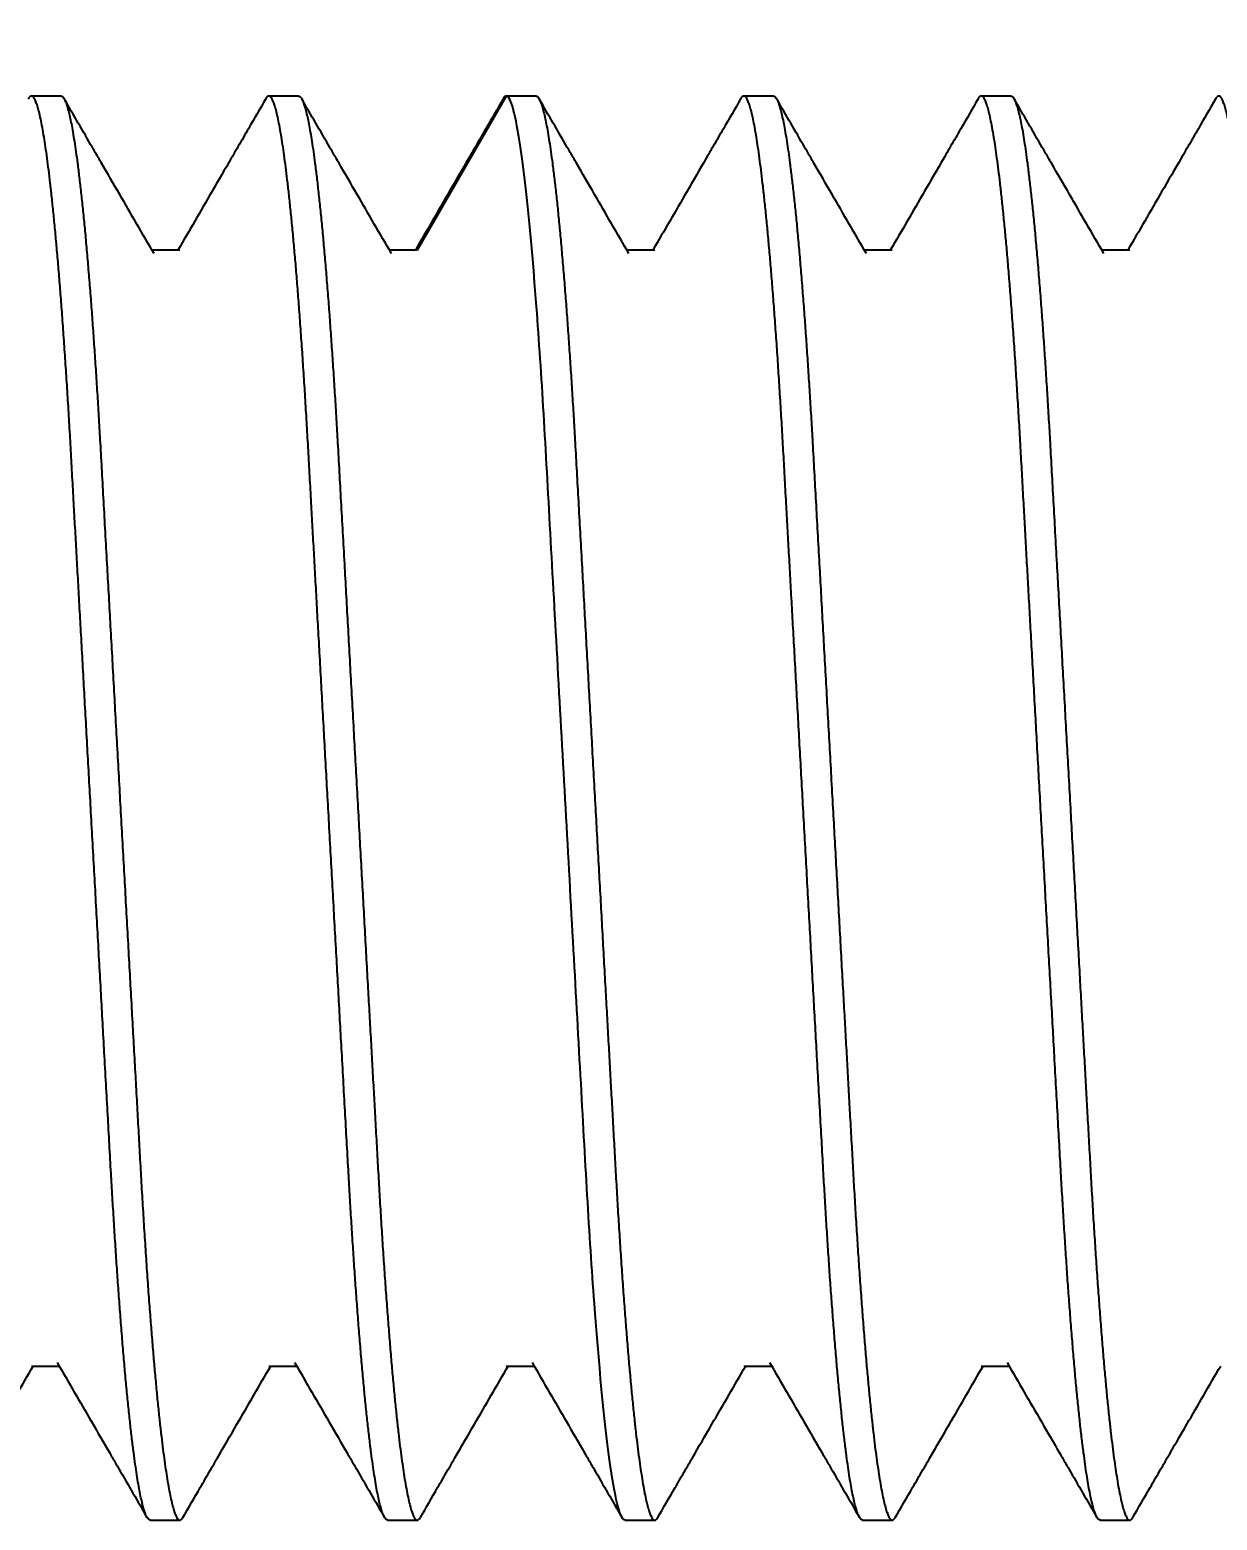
# Model space of a CAD drawing. Header units: millimetres. Extents: x 0.9 to 38.7, y 0.9 to 29.7.
# Drawn here: x 22.593 to 25.093, y 11.837 to 14.977 of the extents above; entities that cross this region are included whole.
import ezdxf

# ---------------------------------------------------------------- set-up
doc = ezdxf.new("R2010")
doc.units = ezdxf.units.MM
doc.header["$LTSCALE"] = 0.14184
doc.linetypes.add('SLD-Solid', pattern=[0])
doc.styles.add('SLDTEXTSTYLE0', font='ARIAL.TTF', dxfattribs={"width": 0.948})
doc.dimstyles.new('SLDDIMSTYLE0', dxfattribs={"dimtxt": 0.437148, "dimasz": 0.437148, "dimexe": 0, "dimexo": 0.0625, "dimgap": 0.109287, "dimtad": 0, "dimtih": 1, "dimtoh": 1, "dimdec": 3, "dimrnd": 1e-09, "dimzin": 12, "dimdsep": 46, "dimtxsty": 'SLDTEXTSTYLE0', "dimsah": 1, "dimcen": 0.09, "dimadec": 0, "dimazin": 3, "dimtfac": 1, "dimtdec": 3, "dimtofl": 0, "dimtmove": 0, "dimatfit": 3, "dimfxl": 0, "dimfrac": 2, "dimtolj": 1, "dimtzin": 12, "dimarcsym": 0})

# ---------------------------------------------------------------- blocks, each defined once
blk = doc.blocks.new('_D')
at = {"color": 7, "linetype": 'SLD-Solid', "lineweight": 0}
for p, q in [((20.6589, 16.7878), (20.6589, 17.9809)), ((34.6589, 14.9753), (34.6589, 17.9809)), ((20.6589, 17.7557), (26.8244, 17.7557)), ((34.6589, 17.7557), (28.4923, 17.7557))]:
    blk.add_line(p, q, dxfattribs=at)
at = {"color": 7, "linetype": 'SLD-Solid', "lineweight": 18}
for points in [[(20.6589, 17.7557), (21.0961, 17.6885), (21.0961, 17.823)], [(34.6589, 17.7557), (34.2218, 17.823), (34.2218, 17.6885)]]:
    blk.add_solid(points, dxfattribs=at)
at = {"color": 7, "linetype": 'SLD-Solid', "lineweight": 18, "insert": (26.8244, 18.0006), "char_height": 0.45034, "attachment_point": 1, "style": 'SLDTEXTSTYLE0'}
blk.add_mtext('14mm', dxfattribs=at)

msp = doc.modelspace()

# ---------------------------------------------------------------- linework, layer by layer
at = {"color": 7, "linetype": 'SLD-Solid', "lineweight": 25}
for p, q in [((22.6589, 14.8374), (22.5964, 14.8374)), ((23.1589, 14.8374), (23.0964, 14.8374)), ((23.5964, 14.8374), (23.4089, 14.5127)), ((23.6589, 14.8374), (23.5964, 14.8374)), ((24.1589, 14.8374), (24.0964, 14.8374)), ((24.6589, 14.8374), (24.5964, 14.8374)), ((22.9089, 14.5127), (22.8505, 14.5127)), ((22.9089, 14.5127), (22.8505, 14.5127)), ((23.4089, 14.5127), (23.3505, 14.5127)), ((23.9089, 14.5127), (23.8505, 14.5127)), ((23.9089, 14.5127), (23.8505, 14.5127)), ((24.4089, 14.5127), (24.3505, 14.5127)), ((24.4089, 14.5127), (24.3505, 14.5127)), ((24.9089, 14.5127), (24.8505, 14.5127)), ((24.9089, 14.5127), (24.8505, 14.5127)), ((22.5964, 12.1622), (22.6549, 12.1622)), ((23.0964, 12.1622), (23.1549, 12.1622)), ((23.5964, 12.1622), (23.6549, 12.1622)), ((24.0964, 12.1622), (24.1549, 12.1622)), ((24.5964, 12.1622), (24.6549, 12.1622)), ((22.8464, 11.8374), (22.9089, 11.8374)), ((23.3464, 11.8374), (23.4089, 11.8374)), ((23.8464, 11.8374), (23.9089, 11.8374)), ((24.3464, 11.8374), (24.4089, 11.8374)), ((24.8464, 11.8374), (24.9089, 11.8374))]:
    msp.add_line(p, q, dxfattribs=at)
for points, knots in [([(22.8464, 11.8374), (22.8455, 11.8377), (22.8436, 11.8381), (22.8406, 11.8418), (22.8375, 11.8477), (22.8344, 11.8562), (22.8312, 11.8671), (22.828, 11.8804), (22.8248, 11.8958), (22.8216, 11.9131), (22.8184, 11.9327), (22.8152, 11.9546), (22.8118, 11.9796), (22.8082, 12.008), (22.8045, 12.04), (22.8009, 12.0745), (22.7972, 12.1115), (22.7935, 12.1508), (22.7899, 12.1923), (22.7864, 12.2358), (22.7829, 12.2805), (22.7795, 12.326), (22.7763, 12.3721), (22.7732, 12.4195), (22.7701, 12.4681), (22.7671, 12.5176), (22.764, 12.5709), (22.7608, 12.6287), (22.7573, 12.6914), (22.7537, 12.7562), (22.7501, 12.8206), (22.7466, 12.8841), (22.7432, 12.9464), (22.7396, 13.0098), (22.7361, 13.0742), (22.7324, 13.1393), (22.7288, 13.2051), (22.7251, 13.2711), (22.7215, 13.3363), (22.7179, 13.4004), (22.7144, 13.4632), (22.711, 13.5257), (22.7075, 13.5877), (22.7041, 13.6491), (22.7008, 13.7085), (22.6976, 13.7659), (22.6946, 13.8211), (22.6915, 13.8753), (22.6886, 13.9283), (22.6856, 13.9821), (22.6826, 14.0363), (22.6796, 14.0909), (22.6766, 14.1443), (22.6734, 14.1966), (22.6702, 14.2478), (22.6669, 14.2979), (22.6635, 14.3465), (22.6601, 14.3929), (22.6567, 14.4368), (22.6533, 14.4783), (22.6499, 14.5179), (22.6464, 14.5557), (22.6429, 14.5913), (22.6395, 14.6242), (22.6361, 14.6543), (22.6328, 14.6817), (22.6295, 14.707), (22.6263, 14.7301), (22.6229, 14.7518), (22.6195, 14.7717), (22.616, 14.7895), (22.6125, 14.8045), (22.6091, 14.8167), (22.6058, 14.826), (22.6026, 14.8326), (22.5995, 14.8366), (22.5965, 14.8379), (22.5936, 14.8365), (22.5913, 14.8343), (22.5901, 14.8317), (22.5898, 14.8312)], [0, 0, 0, 0, 0.012191, 0.024502, 0.036926, 0.049453, 0.062075, 0.074782, 0.086831, 0.098938, 0.111094, 0.12329, 0.135516, 0.149186, 0.162868, 0.176549, 0.190216, 0.203855, 0.217454, 0.230999, 0.244477, 0.257213, 0.269868, 0.282432, 0.294896, 0.307251, 0.319488, 0.333831, 0.348325, 0.362976, 0.377768, 0.391083, 0.404488, 0.417971, 0.431519, 0.445121, 0.458762, 0.47243, 0.486112, 0.499114, 0.512104, 0.525072, 0.538005, 0.550892, 0.563724, 0.57576, 0.587729, 0.599621, 0.611428, 0.623143, 0.6361, 0.648924, 0.661764, 0.674737, 0.687832, 0.701039, 0.714349, 0.727749, 0.740556, 0.753423, 0.766341, 0.779296, 0.792279, 0.805278, 0.817539, 0.829794, 0.842033, 0.854247, 0.866427, 0.879968, 0.893442, 0.906837, 0.92014, 0.933341, 0.946429, 0.959394, 0.972226, 0.984417, 0.996728, 1, 1, 1, 1]), ([(22.6589, 14.8374), (22.6599, 14.8372), (22.6618, 14.8368), (22.6648, 14.8331), (22.6678, 14.8272), (22.6709, 14.8187), (22.6741, 14.8077), (22.6774, 14.7945), (22.6805, 14.7791), (22.6837, 14.7618), (22.6869, 14.7421), (22.6902, 14.7203), (22.6936, 14.6953), (22.6971, 14.6669), (22.7008, 14.6349), (22.7045, 14.6003), (22.7082, 14.5633), (22.7118, 14.524), (22.7154, 14.4826), (22.719, 14.439), (22.7225, 14.3944), (22.7258, 14.3489), (22.729, 14.3027), (22.7322, 14.2553), (22.7353, 14.2068), (22.7383, 14.1573), (22.7414, 14.1039), (22.7446, 14.0461), (22.748, 13.9834), (22.7516, 13.9186), (22.7552, 13.8543), (22.7587, 13.7908), (22.7622, 13.7285), (22.7657, 13.665), (22.7693, 13.6006), (22.7729, 13.5355), (22.7766, 13.4698), (22.7802, 13.4037), (22.7839, 13.3375), (22.7876, 13.2714), (22.7913, 13.2055), (22.7949, 13.14), (22.7985, 13.0752), (22.8021, 13.0112), (22.8056, 12.9481), (22.809, 12.8861), (22.8124, 12.8253), (22.8157, 12.766), (22.8189, 12.7081), (22.822, 12.6519), (22.8251, 12.5964), (22.8282, 12.5414), (22.8314, 12.4868), (22.8348, 12.4332), (22.8382, 12.381), (22.8417, 12.3302), (22.8452, 12.2826), (22.8487, 12.2381), (22.8521, 12.1966), (22.8555, 12.1569), (22.859, 12.1192), (22.8624, 12.0836), (22.8659, 12.0507), (22.8692, 12.0206), (22.8725, 11.9932), (22.8758, 11.9679), (22.8791, 11.9448), (22.8824, 11.9231), (22.8859, 11.9032), (22.8894, 11.8854), (22.8929, 11.8704), (22.8963, 11.8582), (22.8996, 11.8488), (22.9028, 11.8422), (22.9059, 11.8383), (22.9089, 11.837), (22.9118, 11.8383), (22.914, 11.8405), (22.9152, 11.8429), (22.9154, 11.8433)], [0, 0, 0, 0, 0.012202, 0.024524, 0.036958, 0.049496, 0.062129, 0.074846, 0.086906, 0.099024, 0.111191, 0.123397, 0.135634, 0.149315, 0.163009, 0.176702, 0.190381, 0.204032, 0.217643, 0.231199, 0.244689, 0.257436, 0.270102, 0.282677, 0.295152, 0.307517, 0.319765, 0.334121, 0.348628, 0.363291, 0.378096, 0.391423, 0.404839, 0.418334, 0.431894, 0.445507, 0.45916, 0.47284, 0.486534, 0.500179, 0.513811, 0.527416, 0.540981, 0.554457, 0.567869, 0.581204, 0.59445, 0.607597, 0.620634, 0.633551, 0.646338, 0.659689, 0.673181, 0.686807, 0.700557, 0.714419, 0.728379, 0.741197, 0.754075, 0.767004, 0.779971, 0.792965, 0.805976, 0.818247, 0.830512, 0.842762, 0.854987, 0.867177, 0.88073, 0.894216, 0.907622, 0.920937, 0.93415, 0.947249, 0.960225, 0.973068, 0.98527, 0.997592, 1, 1, 1, 1]), ([(22.8546, 14.5055), (22.8305, 14.547), (22.7937, 14.6105), (22.7546, 14.6779), (22.7354, 14.711), (22.7092, 14.7561), (22.6853, 14.7973), (22.6656, 14.8314)], [0, 0, 0, 0, 0.3818492, 0.5843201, 0.6208528, 0.6863399, 1, 1, 1, 1]), ([(23.0898, 14.8314), (23.0777, 14.8105), (23.0584, 14.7772), (23.0374, 14.741), (23.0253, 14.7202), (23.0067, 14.6881), (22.9661, 14.6181), (22.9287, 14.5536), (22.9049, 14.5127)], [0, 0, 0, 0, 0.196719, 0.31318, 0.341318, 0.392559, 0.614581, 1, 1, 1, 1]), ([(23.3464, 11.8374), (23.3455, 11.8377), (23.3436, 11.8381), (23.3406, 11.8418), (23.3375, 11.8477), (23.3344, 11.8562), (23.3312, 11.8671), (23.328, 11.8804), (23.3248, 11.8958), (23.3216, 11.9131), (23.3184, 11.9327), (23.3152, 11.9546), (23.3118, 11.9796), (23.3082, 12.008), (23.3045, 12.04), (23.3009, 12.0745), (23.2972, 12.1115), (23.2935, 12.1508), (23.2899, 12.1923), (23.2864, 12.2358), (23.2829, 12.2805), (23.2795, 12.326), (23.2763, 12.3721), (23.2732, 12.4195), (23.2701, 12.4681), (23.2671, 12.5176), (23.264, 12.5709), (23.2608, 12.6287), (23.2573, 12.6914), (23.2537, 12.7562), (23.2501, 12.8206), (23.2466, 12.8841), (23.2432, 12.9464), (23.2396, 13.0098), (23.2361, 13.0742), (23.2324, 13.1393), (23.2288, 13.2051), (23.2251, 13.2711), (23.2215, 13.3363), (23.2179, 13.4004), (23.2144, 13.4632), (23.211, 13.5257), (23.2075, 13.5877), (23.2041, 13.6491), (23.2008, 13.7085), (23.1976, 13.7659), (23.1946, 13.8211), (23.1915, 13.8753), (23.1886, 13.9283), (23.1856, 13.9821), (23.1826, 14.0363), (23.1796, 14.0909), (23.1766, 14.1443), (23.1734, 14.1966), (23.1702, 14.2478), (23.1669, 14.2979), (23.1635, 14.3465), (23.1601, 14.3929), (23.1567, 14.4368), (23.1533, 14.4783), (23.1499, 14.5179), (23.1464, 14.5557), (23.1429, 14.5913), (23.1395, 14.6242), (23.1361, 14.6543), (23.1328, 14.6817), (23.1295, 14.707), (23.1263, 14.7301), (23.1229, 14.7518), (23.1195, 14.7717), (23.116, 14.7895), (23.1125, 14.8045), (23.1091, 14.8167), (23.1058, 14.826), (23.1026, 14.8326), (23.0995, 14.8366), (23.0965, 14.8379), (23.0936, 14.8365), (23.0913, 14.8343), (23.0901, 14.8317), (23.0898, 14.8312)], [0, 0, 0, 0, 0.012191, 0.024502, 0.036926, 0.049453, 0.062075, 0.074782, 0.086831, 0.098938, 0.111094, 0.12329, 0.135516, 0.149186, 0.162868, 0.176549, 0.190216, 0.203855, 0.217454, 0.230999, 0.244477, 0.257213, 0.269868, 0.282432, 0.294896, 0.307251, 0.319488, 0.333831, 0.348325, 0.362976, 0.377768, 0.391083, 0.404488, 0.417971, 0.431519, 0.445121, 0.458762, 0.47243, 0.486112, 0.499114, 0.512104, 0.525072, 0.538005, 0.550892, 0.563724, 0.57576, 0.587729, 0.599621, 0.611428, 0.623143, 0.6361, 0.648924, 0.661764, 0.674737, 0.687832, 0.701039, 0.714349, 0.727749, 0.740556, 0.753423, 0.766341, 0.779296, 0.792279, 0.805278, 0.817539, 0.829794, 0.842033, 0.854247, 0.866427, 0.879968, 0.893442, 0.906837, 0.92014, 0.933341, 0.946429, 0.959394, 0.972226, 0.984417, 0.996728, 1, 1, 1, 1]), ([(23.1589, 14.8374), (23.1599, 14.8372), (23.1618, 14.8368), (23.1648, 14.8331), (23.1678, 14.8272), (23.1709, 14.8187), (23.1741, 14.8077), (23.1774, 14.7945), (23.1805, 14.7791), (23.1837, 14.7618), (23.1869, 14.7421), (23.1902, 14.7203), (23.1936, 14.6953), (23.1971, 14.6669), (23.2008, 14.6349), (23.2045, 14.6003), (23.2082, 14.5633), (23.2118, 14.524), (23.2154, 14.4826), (23.219, 14.439), (23.2225, 14.3944), (23.2258, 14.3489), (23.229, 14.3027), (23.2322, 14.2553), (23.2353, 14.2068), (23.2383, 14.1573), (23.2414, 14.1039), (23.2446, 14.0461), (23.248, 13.9834), (23.2516, 13.9186), (23.2552, 13.8543), (23.2587, 13.7908), (23.2622, 13.7285), (23.2657, 13.665), (23.2693, 13.6006), (23.2729, 13.5355), (23.2766, 13.4698), (23.2802, 13.4037), (23.2839, 13.3385), (23.2874, 13.2744), (23.2909, 13.2116), (23.2944, 13.1491), (23.2978, 13.0871), (23.3012, 13.0258), (23.3045, 12.9664), (23.3077, 12.909), (23.3108, 12.8537), (23.3138, 12.7995), (23.3168, 12.7465), (23.3197, 12.6928), (23.3228, 12.6386), (23.3258, 12.5839), (23.3288, 12.5306), (23.3319, 12.4783), (23.3352, 12.427), (23.3385, 12.377), (23.3419, 12.3283), (23.3453, 12.282), (23.3487, 12.2381), (23.3521, 12.1966), (23.3555, 12.1569), (23.359, 12.1192), (23.3624, 12.0836), (23.3659, 12.0507), (23.3692, 12.0206), (23.3725, 11.9932), (23.3758, 11.9679), (23.3791, 11.9448), (23.3824, 11.9231), (23.3859, 11.9032), (23.3894, 11.8854), (23.3929, 11.8704), (23.3963, 11.8582), (23.3996, 11.8488), (23.4028, 11.8422), (23.4059, 11.8383), (23.4089, 11.837), (23.4118, 11.8383), (23.414, 11.8405), (23.4152, 11.8429), (23.4154, 11.8433)], [0, 0, 0, 0, 0.012202, 0.024524, 0.036958, 0.049496, 0.062129, 0.074846, 0.086906, 0.099024, 0.111191, 0.123397, 0.135634, 0.149315, 0.163009, 0.176702, 0.190381, 0.204032, 0.217642, 0.231199, 0.244689, 0.257436, 0.270102, 0.282677, 0.295151, 0.307517, 0.319765, 0.33412, 0.348627, 0.36329, 0.378095, 0.391422, 0.404838, 0.418333, 0.431893, 0.445506, 0.459159, 0.472839, 0.486533, 0.499546, 0.512548, 0.525527, 0.538471, 0.55137, 0.564212, 0.576259, 0.588238, 0.60014, 0.611958, 0.623683, 0.636651, 0.649486, 0.662337, 0.675321, 0.688428, 0.701647, 0.714968, 0.728379, 0.741197, 0.754076, 0.767004, 0.779971, 0.792966, 0.805976, 0.818247, 0.830512, 0.842762, 0.854987, 0.867177, 0.88073, 0.894216, 0.907622, 0.920937, 0.93415, 0.947249, 0.960225, 0.973068, 0.98527, 0.997592, 1, 1, 1, 1]), ([(23.3546, 14.5055), (23.3305, 14.547), (23.2937, 14.6105), (23.2546, 14.6779), (23.2354, 14.711), (23.2092, 14.7561), (23.1853, 14.7973), (23.1656, 14.8314)], [0, 0, 0, 0, 0.381849, 0.58432, 0.620853, 0.68634, 1, 1, 1, 1]), ([(23.5898, 14.8314), (23.5777, 14.8105), (23.5584, 14.7772), (23.5374, 14.741), (23.5253, 14.7202), (23.5067, 14.6881), (23.4661, 14.6181), (23.4287, 14.5536), (23.4049, 14.5127)], [0, 0, 0, 0, 0.196719, 0.31318, 0.341318, 0.392559, 0.614581, 1, 1, 1, 1]), ([(23.5964, 14.8374), (23.5955, 14.8372), (23.5936, 14.8367), (23.5913, 14.8343), (23.5901, 14.8317), (23.5898, 14.8312)], [0, 0, 0, 0, 0.438934, 0.882202, 1, 1, 1, 1]), ([(23.8464, 11.8374), (23.8374, 11.8374), (23.8269, 11.8739), (23.8049, 12.026), (23.7934, 12.1414), (23.7775, 12.3517), (23.7725, 12.4278), (23.763, 12.5864), (23.7586, 12.6689), (23.7437, 12.9361), (23.7326, 13.1365), (23.7103, 13.5384), (23.6991, 13.7387), (23.6843, 14.006), (23.6799, 14.0884), (23.6704, 14.2471), (23.6653, 14.3231), (23.6495, 14.5335), (23.638, 14.6489), (23.616, 14.8009), (23.6055, 14.8374), (23.5964, 14.8374)], [0, 0, 0, 0, 0.125, 0.125, 0.25, 0.25, 0.3125, 0.3125, 0.375, 0.375, 0.5, 0.5, 0.625, 0.625, 0.6875, 0.6875, 0.75, 0.75, 0.875, 0.875, 1, 1, 1, 1]), ([(23.6589, 14.8374), (23.6599, 14.8372), (23.6618, 14.8368), (23.6648, 14.8331), (23.6678, 14.8272), (23.6709, 14.8187), (23.6741, 14.8077), (23.6774, 14.7945), (23.6805, 14.7791), (23.6837, 14.7618), (23.6869, 14.7421), (23.6902, 14.7203), (23.6936, 14.6953), (23.6971, 14.6669), (23.7008, 14.6349), (23.7045, 14.6003), (23.7082, 14.5633), (23.7118, 14.524), (23.7154, 14.4826), (23.719, 14.439), (23.7225, 14.3944), (23.7258, 14.3489), (23.729, 14.3027), (23.7322, 14.2553), (23.7353, 14.2068), (23.7383, 14.1573), (23.7414, 14.1039), (23.7446, 14.0461), (23.748, 13.9834), (23.7516, 13.9186), (23.7552, 13.8543), (23.7587, 13.7908), (23.7622, 13.7285), (23.7657, 13.665), (23.7693, 13.6006), (23.7729, 13.5355), (23.7766, 13.4698), (23.7802, 13.4037), (23.7839, 13.3385), (23.7874, 13.2744), (23.7909, 13.2116), (23.7944, 13.1491), (23.7978, 13.0871), (23.8012, 13.0258), (23.8045, 12.9664), (23.8077, 12.909), (23.8108, 12.8537), (23.8138, 12.7995), (23.8168, 12.7465), (23.8197, 12.6928), (23.8228, 12.6386), (23.8258, 12.5839), (23.8288, 12.5306), (23.8319, 12.4783), (23.8352, 12.427), (23.8385, 12.377), (23.8419, 12.3283), (23.8453, 12.282), (23.8487, 12.2381), (23.8521, 12.1966), (23.8555, 12.1569), (23.859, 12.1192), (23.8624, 12.0836), (23.8659, 12.0507), (23.8692, 12.0206), (23.8725, 11.9932), (23.8758, 11.9679), (23.8791, 11.9448), (23.8824, 11.9231), (23.8859, 11.9032), (23.8894, 11.8854), (23.8929, 11.8704), (23.8963, 11.8582), (23.8996, 11.8488), (23.9028, 11.8422), (23.9059, 11.8383), (23.9089, 11.837), (23.9118, 11.8383), (23.914, 11.8405), (23.9152, 11.8429), (23.9154, 11.8433)], [0, 0, 0, 0, 0.012202, 0.024524, 0.036958, 0.049496, 0.062129, 0.074846, 0.086906, 0.099024, 0.111191, 0.123397, 0.135634, 0.149315, 0.163009, 0.176702, 0.190381, 0.204032, 0.217642, 0.231199, 0.244689, 0.257436, 0.270102, 0.282677, 0.295151, 0.307517, 0.319765, 0.33412, 0.348627, 0.36329, 0.378095, 0.391422, 0.404838, 0.418333, 0.431893, 0.445506, 0.459159, 0.472839, 0.486533, 0.499546, 0.512548, 0.525527, 0.538471, 0.55137, 0.564212, 0.576259, 0.588238, 0.60014, 0.611958, 0.623683, 0.636651, 0.649486, 0.662337, 0.675321, 0.688428, 0.701647, 0.714968, 0.728379, 0.741197, 0.754076, 0.767004, 0.779971, 0.792966, 0.805976, 0.818247, 0.830512, 0.842762, 0.854987, 0.867177, 0.88073, 0.894216, 0.907622, 0.920937, 0.93415, 0.947249, 0.960225, 0.973068, 0.98527, 0.997592, 1, 1, 1, 1]), ([(23.8546, 14.5055), (23.8305, 14.547), (23.7937, 14.6105), (23.7546, 14.6779), (23.7354, 14.711), (23.7092, 14.7561), (23.6853, 14.7973), (23.6656, 14.8314)], [0, 0, 0, 0, 0.381849, 0.58432, 0.620853, 0.68634, 1, 1, 1, 1]), ([(24.0898, 14.8314), (24.0777, 14.8105), (24.0584, 14.7772), (24.0374, 14.741), (24.0253, 14.7202), (24.0067, 14.6881), (23.9661, 14.6181), (23.9287, 14.5536), (23.9049, 14.5127)], [0, 0, 0, 0, 0.196719, 0.31318, 0.341318, 0.392559, 0.614581, 1, 1, 1, 1]), ([(24.3464, 11.8374), (24.3455, 11.8377), (24.3436, 11.8381), (24.3406, 11.8418), (24.3375, 11.8477), (24.3344, 11.8562), (24.3312, 11.8671), (24.328, 11.8804), (24.3248, 11.8958), (24.3216, 11.9131), (24.3184, 11.9327), (24.3152, 11.9546), (24.3118, 11.9796), (24.3082, 12.008), (24.3045, 12.04), (24.3009, 12.0745), (24.2972, 12.1115), (24.2935, 12.1508), (24.2899, 12.1923), (24.2864, 12.2358), (24.2829, 12.2805), (24.2795, 12.326), (24.2763, 12.3721), (24.2732, 12.4195), (24.2701, 12.4681), (24.2671, 12.5176), (24.264, 12.5709), (24.2608, 12.6287), (24.2573, 12.6914), (24.2537, 12.7562), (24.2501, 12.8206), (24.2466, 12.8841), (24.2432, 12.9464), (24.2396, 13.0098), (24.2361, 13.0742), (24.2324, 13.1393), (24.2288, 13.2051), (24.2251, 13.2711), (24.2215, 13.3363), (24.2179, 13.4004), (24.2144, 13.4632), (24.211, 13.5257), (24.2075, 13.5877), (24.2041, 13.6491), (24.2008, 13.7085), (24.1976, 13.7659), (24.1946, 13.8211), (24.1915, 13.8753), (24.1886, 13.9283), (24.1856, 13.9821), (24.1826, 14.0363), (24.1796, 14.0909), (24.1766, 14.1443), (24.1734, 14.1966), (24.1702, 14.2478), (24.1669, 14.2979), (24.1635, 14.3465), (24.1601, 14.3929), (24.1567, 14.4368), (24.1533, 14.4783), (24.1499, 14.5179), (24.1464, 14.5557), (24.1429, 14.5913), (24.1395, 14.6242), (24.1361, 14.6543), (24.1328, 14.6817), (24.1295, 14.707), (24.1263, 14.7301), (24.1229, 14.7518), (24.1195, 14.7717), (24.116, 14.7895), (24.1125, 14.8045), (24.1091, 14.8167), (24.1058, 14.826), (24.1026, 14.8326), (24.0995, 14.8366), (24.0965, 14.8379), (24.0936, 14.8365), (24.0913, 14.8343), (24.0901, 14.8317), (24.0898, 14.8312)], [0, 0, 0, 0, 0.012191, 0.0245024, 0.036926, 0.0494533, 0.062075, 0.0747815, 0.0868309, 0.0989381, 0.1110943, 0.1232902, 0.1355164, 0.1491858, 0.1628678, 0.176549, 0.1902159, 0.2038552, 0.2174538, 0.2309986, 0.2444771, 0.2572131, 0.269868, 0.282432, 0.2948958, 0.3072505, 0.3194879, 0.3338311, 0.3483253, 0.3629756, 0.3777679, 0.3910831, 0.404488, 0.4179709, 0.4315193, 0.4451207, 0.4587621, 0.4724303, 0.4861119, 0.4991139, 0.5121043, 0.5250717, 0.5380048, 0.5508924, 0.5637236, 0.5757604, 0.5877289, 0.5996208, 0.6114281, 0.6231432, 0.6361001, 0.6489241, 0.6617642, 0.6747367, 0.6878318, 0.7010395, 0.7143489, 0.7277487, 0.7405558, 0.7534233, 0.7663405, 0.7792963, 0.7922795, 0.8052784, 0.8175389, 0.8297936, 0.8420328, 0.854247, 0.8664268, 0.8799679, 0.893442, 0.9068367, 0.9201402, 0.9333414, 0.9464294, 0.959394, 0.9722259, 0.9844169, 0.9967283, 1, 1, 1, 1]), ([(24.1589, 14.8374), (24.1599, 14.8372), (24.1618, 14.8368), (24.1648, 14.8331), (24.1678, 14.8272), (24.1709, 14.8187), (24.1741, 14.8077), (24.1774, 14.7945), (24.1805, 14.7791), (24.1837, 14.7618), (24.1869, 14.7421), (24.1902, 14.7203), (24.1936, 14.6953), (24.1971, 14.6669), (24.2008, 14.6349), (24.2045, 14.6003), (24.2082, 14.5633), (24.2118, 14.524), (24.2154, 14.4826), (24.219, 14.439), (24.2225, 14.3944), (24.2258, 14.3489), (24.229, 14.3027), (24.2322, 14.2553), (24.2353, 14.2068), (24.2383, 14.1573), (24.2414, 14.1039), (24.2446, 14.0461), (24.248, 13.9834), (24.2516, 13.9186), (24.2552, 13.8543), (24.2587, 13.7908), (24.2622, 13.7285), (24.2657, 13.665), (24.2693, 13.6006), (24.2729, 13.5355), (24.2766, 13.4698), (24.2802, 13.4037), (24.2839, 13.3385), (24.2874, 13.2744), (24.2909, 13.2116), (24.2944, 13.1491), (24.2978, 13.0871), (24.3012, 13.0258), (24.3045, 12.9664), (24.3077, 12.909), (24.3108, 12.8537), (24.3138, 12.7995), (24.3168, 12.7465), (24.3197, 12.6928), (24.3228, 12.6386), (24.3258, 12.5839), (24.3288, 12.5306), (24.3319, 12.4783), (24.3352, 12.427), (24.3385, 12.377), (24.3419, 12.3283), (24.3453, 12.282), (24.3487, 12.2381), (24.3521, 12.1966), (24.3555, 12.1569), (24.359, 12.1192), (24.3624, 12.0836), (24.3659, 12.0507), (24.3692, 12.0206), (24.3725, 11.9932), (24.3758, 11.9679), (24.3791, 11.9448), (24.3824, 11.9231), (24.3859, 11.9032), (24.3894, 11.8854), (24.3929, 11.8704), (24.3963, 11.8582), (24.3996, 11.8488), (24.4028, 11.8422), (24.4059, 11.8383), (24.4089, 11.837), (24.4118, 11.8383), (24.414, 11.8405), (24.4152, 11.8429), (24.4154, 11.8433)], [0, 0, 0, 0, 0.0122016, 0.0245236, 0.036958, 0.0494961, 0.0621287, 0.0748463, 0.0869061, 0.0990238, 0.1111905, 0.123397, 0.1356338, 0.149315, 0.1630089, 0.1767019, 0.1903807, 0.2040318, 0.2176421, 0.2311987, 0.2446888, 0.2574359, 0.2701018, 0.2826767, 0.2951512, 0.3075167, 0.3197647, 0.3341202, 0.348627, 0.36329, 0.3780951, 0.3914218, 0.4048384, 0.4183329, 0.4318931, 0.4455063, 0.4591595, 0.4728395, 0.4865329, 0.4995462, 0.5125479, 0.5255266, 0.5384709, 0.5513696, 0.5642119, 0.5762591, 0.588238, 0.6001402, 0.6119577, 0.6236829, 0.6366511, 0.6494862, 0.6623375, 0.6753211, 0.6884276, 0.7016467, 0.7149676, 0.7283791, 0.7411972, 0.7540759, 0.7670043, 0.7799714, 0.7929657, 0.805976, 0.8182471, 0.8305123, 0.8427622, 0.854987, 0.8671773, 0.8807302, 0.8942159, 0.9076222, 0.9209373, 0.9341498, 0.9472492, 0.9602251, 0.973068, 0.9852696, 0.9975916, 1, 1, 1, 1]), ([(24.3546, 14.5055), (24.3305, 14.547), (24.2937, 14.6105), (24.2546, 14.6779), (24.2354, 14.711), (24.2092, 14.7561), (24.1853, 14.7973), (24.1656, 14.8314)], [0, 0, 0, 0, 0.3818492, 0.5843201, 0.6208528, 0.6863399, 1, 1, 1, 1]), ([(24.5898, 14.8314), (24.5777, 14.8105), (24.5584, 14.7772), (24.5374, 14.741), (24.5253, 14.7202), (24.5067, 14.6881), (24.4661, 14.6181), (24.4287, 14.5536), (24.4049, 14.5127)], [0, 0, 0, 0, 0.196719, 0.31318, 0.341318, 0.392559, 0.614581, 1, 1, 1, 1]), ([(24.8464, 11.8374), (24.8455, 11.8377), (24.8436, 11.8381), (24.8406, 11.8418), (24.8375, 11.8477), (24.8344, 11.8562), (24.8312, 11.8671), (24.828, 11.8804), (24.8248, 11.8958), (24.8216, 11.9131), (24.8184, 11.9327), (24.8152, 11.9546), (24.8118, 11.9796), (24.8082, 12.008), (24.8045, 12.04), (24.8009, 12.0745), (24.7972, 12.1115), (24.7935, 12.1508), (24.7899, 12.1923), (24.7864, 12.2358), (24.7829, 12.2805), (24.7795, 12.326), (24.7763, 12.3721), (24.7732, 12.4195), (24.7701, 12.4681), (24.7671, 12.5176), (24.764, 12.5709), (24.7608, 12.6287), (24.7573, 12.6914), (24.7537, 12.7562), (24.7501, 12.8206), (24.7466, 12.8841), (24.7432, 12.9464), (24.7396, 13.0098), (24.7361, 13.0742), (24.7324, 13.1393), (24.7288, 13.2051), (24.7251, 13.2711), (24.7215, 13.3363), (24.7179, 13.4004), (24.7144, 13.4632), (24.711, 13.5257), (24.7075, 13.5877), (24.7041, 13.6491), (24.7008, 13.7085), (24.6976, 13.7659), (24.6946, 13.8211), (24.6915, 13.8753), (24.6886, 13.9283), (24.6856, 13.9821), (24.6826, 14.0363), (24.6796, 14.0909), (24.6766, 14.1443), (24.6734, 14.1966), (24.6702, 14.2478), (24.6669, 14.2979), (24.6635, 14.3465), (24.6601, 14.3929), (24.6567, 14.4368), (24.6533, 14.4783), (24.6499, 14.5179), (24.6464, 14.5557), (24.6429, 14.5913), (24.6395, 14.6242), (24.6361, 14.6543), (24.6328, 14.6817), (24.6295, 14.707), (24.6263, 14.7301), (24.6229, 14.7518), (24.6195, 14.7717), (24.616, 14.7895), (24.6125, 14.8045), (24.6091, 14.8167), (24.6058, 14.826), (24.6026, 14.8326), (24.5995, 14.8366), (24.5965, 14.8379), (24.5936, 14.8365), (24.5913, 14.8343), (24.5901, 14.8317), (24.5898, 14.8312)], [0, 0, 0, 0, 0.012191, 0.024502, 0.036926, 0.049453, 0.062075, 0.074782, 0.086831, 0.098938, 0.111094, 0.12329, 0.135516, 0.149186, 0.162868, 0.176549, 0.190216, 0.203855, 0.217454, 0.230999, 0.244477, 0.257213, 0.269868, 0.282432, 0.294896, 0.307251, 0.319488, 0.333831, 0.348325, 0.362976, 0.377768, 0.391083, 0.404488, 0.417971, 0.431519, 0.445121, 0.458762, 0.47243, 0.486112, 0.499114, 0.512104, 0.525072, 0.538005, 0.550892, 0.563724, 0.57576, 0.587729, 0.599621, 0.611428, 0.623143, 0.6361, 0.648924, 0.661764, 0.674737, 0.687832, 0.701039, 0.714349, 0.727749, 0.740556, 0.753423, 0.766341, 0.779296, 0.792279, 0.805278, 0.817539, 0.829794, 0.842033, 0.854247, 0.866427, 0.879968, 0.893442, 0.906837, 0.92014, 0.933341, 0.946429, 0.959394, 0.972226, 0.984417, 0.996728, 1, 1, 1, 1]), ([(24.6589, 14.8374), (24.6599, 14.8372), (24.6618, 14.8368), (24.6648, 14.8331), (24.6678, 14.8272), (24.6709, 14.8187), (24.6741, 14.8077), (24.6774, 14.7945), (24.6805, 14.7791), (24.6837, 14.7618), (24.6869, 14.7421), (24.6902, 14.7203), (24.6936, 14.6953), (24.6971, 14.6669), (24.7008, 14.6349), (24.7045, 14.6003), (24.7082, 14.5633), (24.7118, 14.524), (24.7154, 14.4826), (24.719, 14.439), (24.7225, 14.3944), (24.7258, 14.3489), (24.729, 14.3027), (24.7322, 14.2553), (24.7353, 14.2068), (24.7383, 14.1573), (24.7414, 14.1039), (24.7446, 14.0461), (24.748, 13.9834), (24.7516, 13.9186), (24.7552, 13.8543), (24.7587, 13.7908), (24.7622, 13.7285), (24.7657, 13.665), (24.7693, 13.6006), (24.7729, 13.5355), (24.7766, 13.4698), (24.7802, 13.4037), (24.7839, 13.3385), (24.7874, 13.2744), (24.7909, 13.2116), (24.7944, 13.1491), (24.7978, 13.0871), (24.8012, 13.0258), (24.8045, 12.9664), (24.8077, 12.909), (24.8108, 12.8537), (24.8138, 12.7995), (24.8168, 12.7465), (24.8197, 12.6928), (24.8228, 12.6386), (24.8258, 12.5839), (24.8288, 12.5306), (24.8319, 12.4783), (24.8352, 12.427), (24.8385, 12.377), (24.8419, 12.3283), (24.8453, 12.282), (24.8487, 12.2381), (24.8521, 12.1966), (24.8555, 12.1569), (24.859, 12.1192), (24.8624, 12.0836), (24.8659, 12.0507), (24.8692, 12.0206), (24.8725, 11.9932), (24.8758, 11.9679), (24.8791, 11.9448), (24.8824, 11.9231), (24.8859, 11.9032), (24.8894, 11.8854), (24.8929, 11.8704), (24.8963, 11.8582), (24.8996, 11.8488), (24.9028, 11.8422), (24.9059, 11.8383), (24.9089, 11.837), (24.9118, 11.8383), (24.914, 11.8405), (24.9152, 11.8429), (24.9154, 11.8433)], [0, 0, 0, 0, 0.012202, 0.024524, 0.036958, 0.049496, 0.062129, 0.074846, 0.086906, 0.099024, 0.111191, 0.123397, 0.135634, 0.149315, 0.163009, 0.176702, 0.190381, 0.204032, 0.217642, 0.231199, 0.244689, 0.257436, 0.270102, 0.282677, 0.295151, 0.307517, 0.319765, 0.33412, 0.348627, 0.36329, 0.378095, 0.391422, 0.404838, 0.418333, 0.431893, 0.445506, 0.459159, 0.472839, 0.486533, 0.499546, 0.512548, 0.525527, 0.538471, 0.55137, 0.564212, 0.576259, 0.588238, 0.60014, 0.611958, 0.623683, 0.636651, 0.649486, 0.662337, 0.675321, 0.688428, 0.701647, 0.714968, 0.728379, 0.741197, 0.754076, 0.767004, 0.779971, 0.792966, 0.805976, 0.818247, 0.830512, 0.842762, 0.854987, 0.867177, 0.88073, 0.894216, 0.907622, 0.920937, 0.93415, 0.947249, 0.960225, 0.973068, 0.98527, 0.997592, 1, 1, 1, 1]), ([(24.8546, 14.5055), (24.8305, 14.547), (24.7937, 14.6105), (24.7546, 14.6779), (24.7354, 14.711), (24.7092, 14.7561), (24.6853, 14.7973), (24.6656, 14.8314)], [0, 0, 0, 0, 0.381849, 0.58432, 0.620853, 0.68634, 1, 1, 1, 1]), ([(25.0898, 14.8314), (25.0777, 14.8105), (25.0584, 14.7772), (25.0374, 14.741), (25.0253, 14.7202), (25.0067, 14.6881), (24.9661, 14.6181), (24.9287, 14.5536), (24.9049, 14.5127)], [0, 0, 0, 0, 0.196719, 0.31318, 0.341318, 0.392559, 0.614581, 1, 1, 1, 1]), ([(25.3464, 11.8374), (25.3455, 11.8377), (25.3436, 11.8381), (25.3406, 11.8418), (25.3375, 11.8477), (25.3344, 11.8562), (25.3312, 11.8671), (25.328, 11.8804), (25.3248, 11.8958), (25.3216, 11.9131), (25.3184, 11.9327), (25.3152, 11.9546), (25.3118, 11.9796), (25.3082, 12.008), (25.3045, 12.04), (25.3009, 12.0745), (25.2972, 12.1115), (25.2935, 12.1508), (25.2899, 12.1923), (25.2864, 12.2358), (25.2829, 12.2805), (25.2795, 12.326), (25.2763, 12.3721), (25.2732, 12.4195), (25.2701, 12.4681), (25.2671, 12.5176), (25.264, 12.5709), (25.2608, 12.6287), (25.2573, 12.6914), (25.2537, 12.7562), (25.2501, 12.8206), (25.2466, 12.8841), (25.2432, 12.9464), (25.2396, 13.0098), (25.2361, 13.0742), (25.2324, 13.1393), (25.2288, 13.2051), (25.2251, 13.2711), (25.2215, 13.3363), (25.2179, 13.4004), (25.2144, 13.4632), (25.211, 13.5257), (25.2075, 13.5877), (25.2041, 13.6491), (25.2008, 13.7085), (25.1976, 13.7659), (25.1946, 13.8211), (25.1915, 13.8753), (25.1886, 13.9283), (25.1856, 13.9821), (25.1826, 14.0363), (25.1796, 14.0909), (25.1766, 14.1443), (25.1734, 14.1966), (25.1702, 14.2478), (25.1669, 14.2979), (25.1635, 14.3465), (25.1601, 14.3929), (25.1567, 14.4368), (25.1533, 14.4783), (25.1499, 14.5179), (25.1464, 14.5557), (25.1429, 14.5913), (25.1395, 14.6242), (25.1361, 14.6543), (25.1328, 14.6817), (25.1295, 14.707), (25.1263, 14.7301), (25.1229, 14.7518), (25.1195, 14.7717), (25.116, 14.7895), (25.1125, 14.8045), (25.1091, 14.8167), (25.1058, 14.826), (25.1026, 14.8326), (25.0995, 14.8366), (25.0965, 14.8379), (25.0936, 14.8365), (25.0913, 14.8343), (25.0901, 14.8317), (25.0898, 14.8312)], [0, 0, 0, 0, 0.012191, 0.0245024, 0.036926, 0.0494533, 0.062075, 0.0747815, 0.0868309, 0.0989381, 0.1110943, 0.1232902, 0.1355164, 0.1491858, 0.1628678, 0.176549, 0.1902159, 0.2038552, 0.2174538, 0.2309986, 0.2444771, 0.2572131, 0.269868, 0.282432, 0.2948958, 0.3072505, 0.3194879, 0.3338311, 0.3483253, 0.3629756, 0.3777679, 0.3910831, 0.404488, 0.4179709, 0.4315193, 0.4451207, 0.4587621, 0.4724303, 0.4861119, 0.4991139, 0.5121043, 0.5250717, 0.5380048, 0.5508924, 0.5637236, 0.5757604, 0.5877289, 0.5996208, 0.6114281, 0.6231432, 0.6361001, 0.6489241, 0.6617642, 0.6747367, 0.6878318, 0.7010395, 0.7143489, 0.7277487, 0.7405558, 0.7534233, 0.7663405, 0.7792963, 0.7922795, 0.8052784, 0.8175389, 0.8297936, 0.8420328, 0.854247, 0.8664268, 0.8799679, 0.893442, 0.9068367, 0.9201402, 0.9333414, 0.9464294, 0.959394, 0.9722259, 0.9844169, 0.9967283, 1, 1, 1, 1]), ([(22.4154, 11.8431), (22.4275, 11.8641), (22.4469, 11.8974), (22.4679, 11.9338), (22.48, 11.9547), (22.4986, 11.9867), (22.5392, 12.0567), (22.5767, 12.1213), (22.6005, 12.1622)], [0, 0, 0, 0, 0.1970718, 0.3137242, 0.3419062, 0.3931816, 0.6152586, 1, 1, 1, 1]), ([(22.6506, 12.1696), (22.6747, 12.128), (22.7116, 12.0645), (22.7508, 11.997), (22.77, 11.9639), (22.7963, 11.9186), (22.8202, 11.8773), (22.84, 11.8431)], [0, 0, 0, 0, 0.381575, 0.583948, 0.620484, 0.686023, 1, 1, 1, 1]), ([(22.9154, 11.8431), (22.9275, 11.8641), (22.9469, 11.8974), (22.9679, 11.9338), (22.98, 11.9547), (22.9986, 11.9867), (23.0392, 12.0567), (23.0767, 12.1213), (23.1005, 12.1622)], [0, 0, 0, 0, 0.1970718, 0.3137242, 0.3419062, 0.3931816, 0.6152586, 1, 1, 1, 1]), ([(23.1506, 12.1696), (23.1747, 12.128), (23.2116, 12.0645), (23.2508, 11.997), (23.27, 11.9639), (23.2963, 11.9186), (23.3202, 11.8773), (23.34, 11.8431)], [0, 0, 0, 0, 0.381575, 0.583948, 0.620484, 0.686023, 1, 1, 1, 1]), ([(23.4154, 11.8431), (23.4275, 11.8641), (23.4469, 11.8974), (23.4679, 11.9338), (23.48, 11.9547), (23.4986, 11.9867), (23.5392, 12.0567), (23.5767, 12.1213), (23.6005, 12.1622)], [0, 0, 0, 0, 0.197072, 0.313724, 0.341906, 0.393182, 0.615259, 1, 1, 1, 1]), ([(23.6506, 12.1696), (23.6747, 12.128), (23.7116, 12.0645), (23.7508, 11.997), (23.77, 11.9639), (23.7963, 11.9186), (23.8202, 11.8773), (23.84, 11.8431)], [0, 0, 0, 0, 0.381575, 0.583948, 0.620484, 0.686023, 1, 1, 1, 1]), ([(23.9154, 11.8431), (23.9275, 11.8641), (23.9469, 11.8974), (23.9679, 11.9338), (23.98, 11.9547), (23.9986, 11.9867), (24.0392, 12.0567), (24.0767, 12.1213), (24.1005, 12.1622)], [0, 0, 0, 0, 0.197072, 0.313724, 0.341906, 0.393182, 0.615259, 1, 1, 1, 1]), ([(24.1506, 12.1696), (24.1747, 12.128), (24.2116, 12.0645), (24.2508, 11.997), (24.27, 11.9639), (24.2963, 11.9186), (24.3202, 11.8773), (24.34, 11.8431)], [0, 0, 0, 0, 0.3815746, 0.5839481, 0.6204844, 0.686023, 1, 1, 1, 1]), ([(24.4154, 11.8431), (24.4275, 11.8641), (24.4469, 11.8974), (24.4679, 11.9338), (24.48, 11.9547), (24.4986, 11.9867), (24.5392, 12.0567), (24.5767, 12.1213), (24.6005, 12.1622)], [0, 0, 0, 0, 0.197072, 0.313724, 0.341906, 0.393182, 0.615259, 1, 1, 1, 1]), ([(24.6506, 12.1696), (24.6747, 12.128), (24.7116, 12.0645), (24.7508, 11.997), (24.77, 11.9639), (24.7963, 11.9186), (24.8202, 11.8773), (24.84, 11.8431)], [0, 0, 0, 0, 0.381575, 0.583948, 0.620484, 0.686023, 1, 1, 1, 1]), ([(24.9154, 11.8431), (24.9275, 11.8641), (24.9469, 11.8974), (24.9679, 11.9338), (24.98, 11.9547), (24.9986, 11.9867), (25.0392, 12.0567), (25.0767, 12.1213), (25.1005, 12.1622)], [0, 0, 0, 0, 0.197072, 0.313724, 0.341906, 0.393182, 0.615259, 1, 1, 1, 1])]:
    msp.add_open_spline(points, degree=3, knots=knots, dxfattribs=at)

# ---------------------------------------------------------------- dimensions: what is measured, and where the dimension line sits
at = {"color": 7, "linetype": 'SLD-Solid', "lineweight": 18}
dim = msp.add_linear_dim(base=(34.6589, 17.7557), p1=(20.6589, 16.3374), p2=(34.6589, 14.5249), dimstyle='SLDDIMSTYLE0', dxfattribs=at)
dim.commit()
dim.dimension.update_dxf_attribs({"geometry": '_D', "text_midpoint": (27.6583, 17.7557), "dimtype": 160})

doc.saveas('drawing.dxf')
